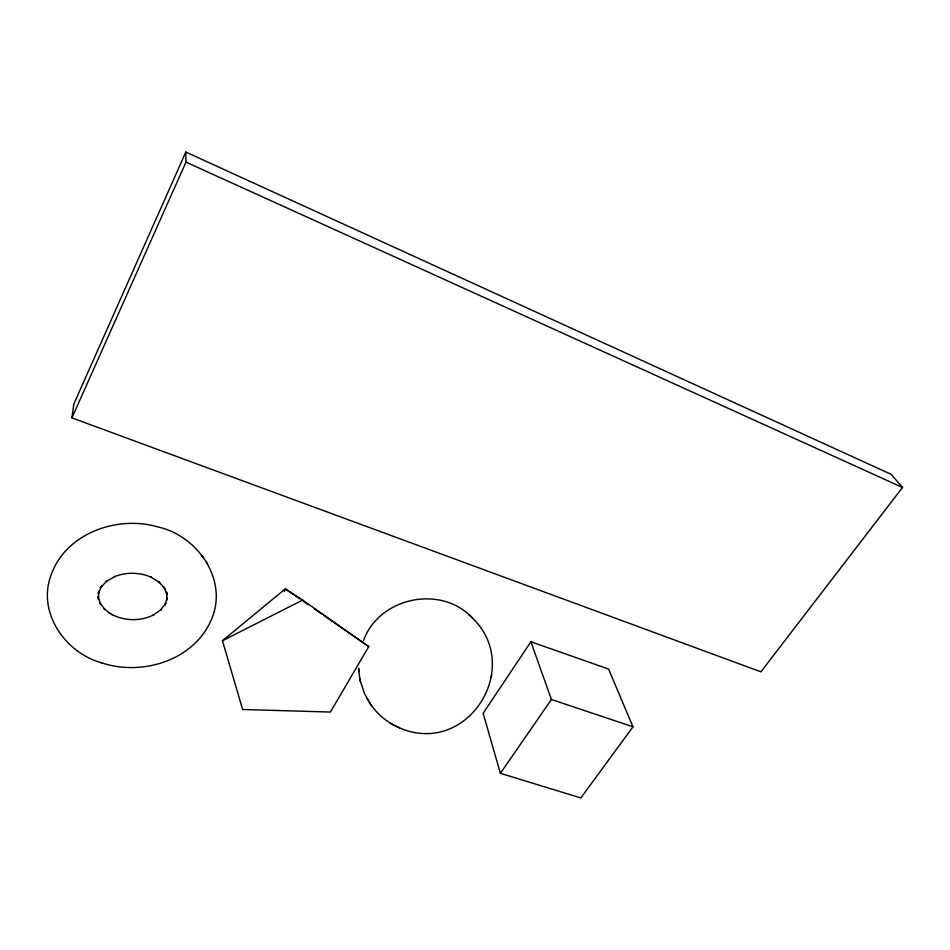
<?xml version="1.0" encoding="UTF-8"?>
<svg xmlns="http://www.w3.org/2000/svg" width="950" height="950" viewBox="0 0 950 950"><rect width="100%" height="100%" fill="white"/><g stroke="black" fill="none" stroke-linecap="round" stroke-linejoin="round"><path stroke-width="1.43" d="M398.276 727.32C467.566 758.658 525.398 665.57 470.606 616.301M71.927 417.881L73.815 404.071L185.82 152.047L891.159 474.347L902.5 487.469L760.903 671.816L71.927 417.881L185.986 162.118L185.82 152.047M491.352 677.255L491.708 674.761M284.288 591.612L285.273 588.846L302.706 600.067L368.754 646.582L330.41 712.049L242.642 709.496L222.442 640.739L285.273 588.846L299.784 598.88M363.506 640.597C378.824 597.586 440.479 584.309 471.972 617.536M530.884 641.773L483.146 713.284L500.377 773.312L580.842 797.953L632.985 726.809L608.582 669.049L530.884 641.773L551.428 699.497L632.985 726.809M500.377 773.312L551.428 699.497M222.442 640.739L302.706 600.067M101.163 662.661C141.336 676.459 193.586 660.82 211.185 620.018C228.902 580.676 197.719 535.622 157.985 526.965C117.218 514.947 65.17 533.366 50.849 575.724C37.24 612.809 65.514 653.018 101.626 662.791M370.738 704.52C377.411 714.186 386.733 722.012 397.409 726.916M185.986 162.118L902.5 487.469M395.996 726.275L399.629 727.926M111.589 614.329C124.462 621.229 140.671 621.431 153.698 614.864L153.009 615.208L161.12 609.568L160.324 610.28L165.929 603.167L164.623 605.34L167.342 597.503L166.844 600.174L166.63 592.111L167.069 594.759L163.875 586.934L165.11 589.036L158.947 581.958L159.683 582.611L150.919 577.089L151.513 577.362C139.876 572.138 126.136 571.924 114.309 576.709L114.986 576.448L105.913 581.685L106.756 581.067L100.237 587.979L101.721 585.913L98.183 593.702L98.883 591.043L98.361 599.177L98.111 596.469L100.581 604.449L99.489 602.229L104.916 609.544L104.203 608.807L109.309 612.952M390.201 723.045L391.661 723.9M392.386 724.316L393.787 725.135M108.597 612.524L112.207 614.709M303.418 601.398L308.251 604.734M314.308 608.926L321.563 613.949M323.986 615.612L368.754 646.582M468.706 614.567L470.036 615.778M360.252 680.782L364.337 693.227L370.452 704.104M369.289 702.43L371.878 706.171M202.362 555.904L203.632 557.804M206.197 561.64L207.539 563.659M366.949 698.499L367.983 700.269M358.732 670.308L360.074 679.998M359.801 678.751L360.525 682.041M358.696 669.536L358.613 668.254L358.815 671.591"/></g></svg>
